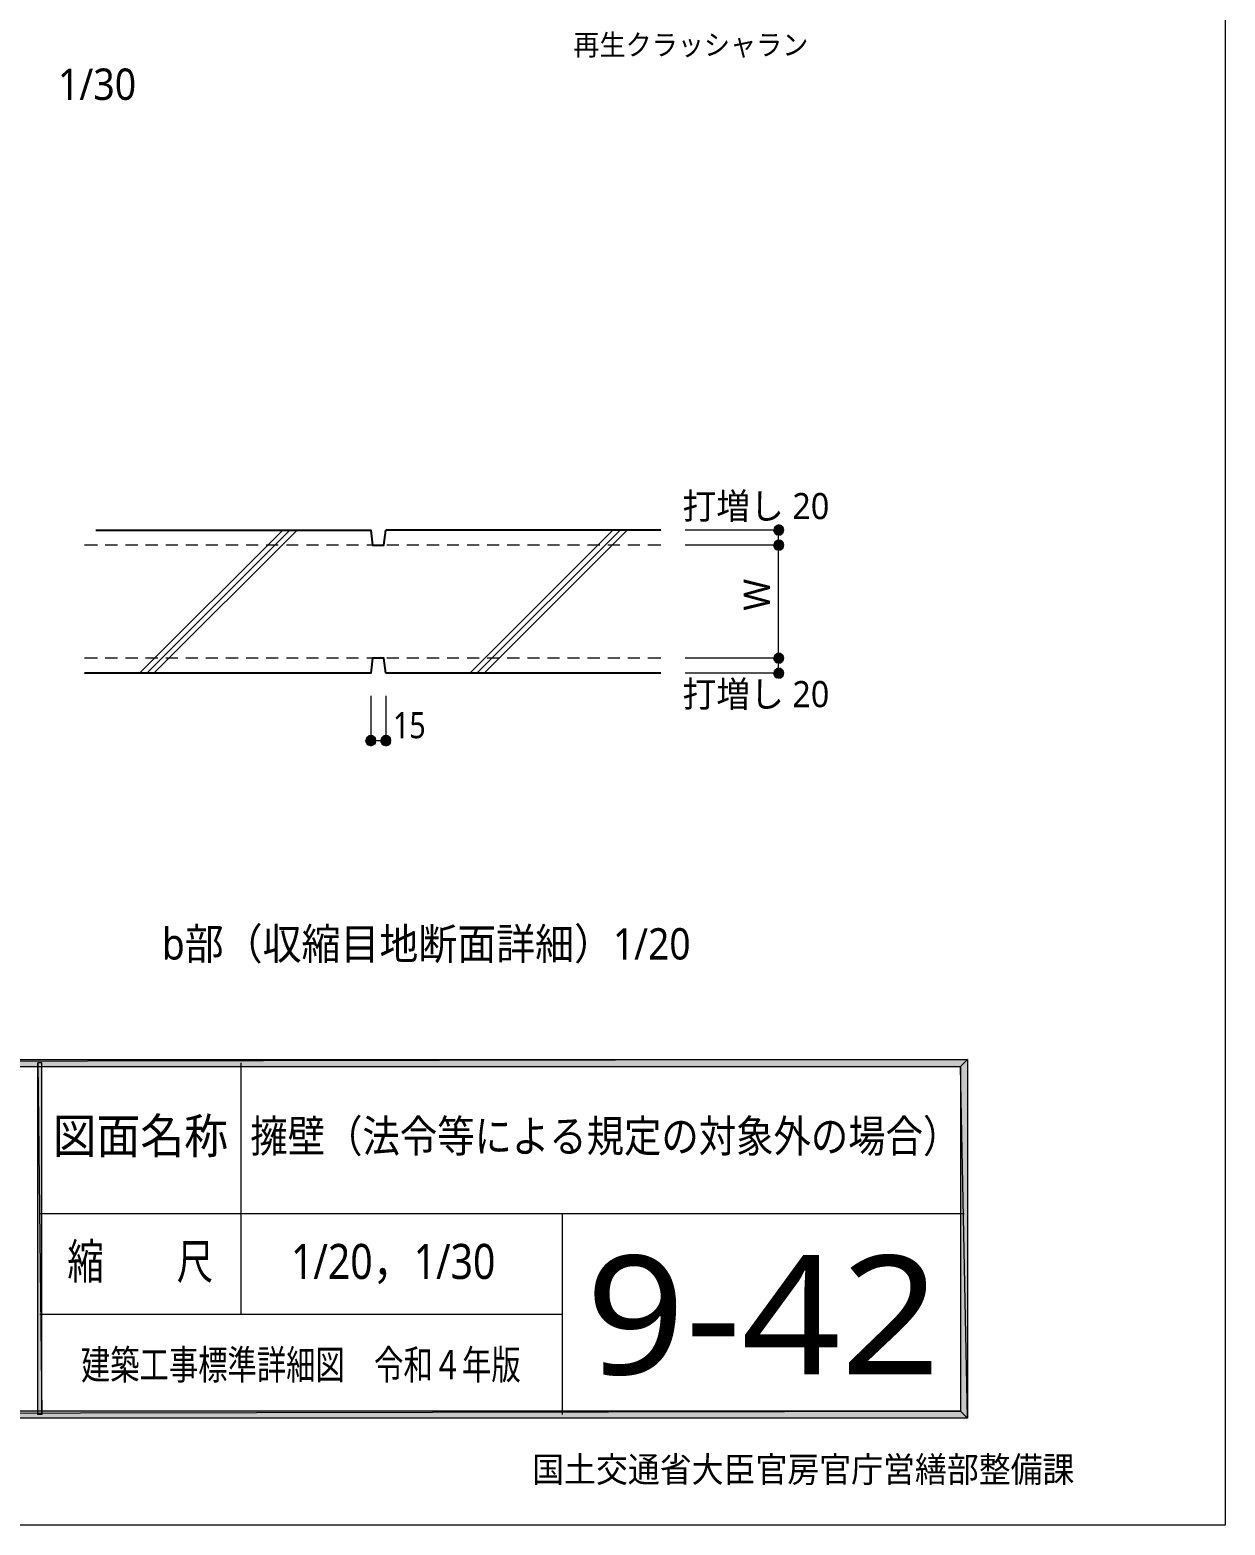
# Model space of a CAD drawing. Header units: millimetres. Extents: x 0 to 420, y 0 to 297.
# Drawn here: x 301.2 to 420.2, y 0 to 148.8 of the extents above; entities that cross this region are included whole.
import ezdxf
from ezdxf.enums import TextEntityAlignment as Align

# ---------------------------------------------------------------- set-up
doc = ezdxf.new("R2010")
doc.units = ezdxf.units.MM
doc.styles.add('kst32b', font='NotoSansJP-Variable.ttf')

msp = doc.modelspace()

# ---------------------------------------------------------------- hatches: boundary and pattern name
h = msp.add_hatch(color=7)
h.paths.add_polyline_path([(375.26, 99.21), (375.22, 99.02), (375.71, 99.02), (375.26, 99.21)])
h.paths.add_polyline_path([(375.22, 99.02), (375.71, 99.02), (375.26, 98.83), (375.22, 99.02)])
h.paths.add_polyline_path([(375.71, 99.02), (375.26, 98.83), (375.37, 98.66), (375.71, 99.02)])
h = msp.add_hatch(color=7)
h.paths.add_polyline_path([(375.71, 99.53), (375.52, 99.48), (375.71, 99.02), (375.71, 99.53)])
h.paths.add_polyline_path([(375.52, 99.48), (375.71, 99.02), (375.37, 99.38), (375.52, 99.48)])
h.paths.add_polyline_path([(375.71, 99.02), (375.37, 99.38), (375.26, 99.21), (375.71, 99.02)])
h = msp.add_hatch(color=7)
h.paths.add_polyline_path([(375.37, 98.66), (375.52, 98.55), (375.71, 99.02), (375.37, 98.66)])
h.paths.add_polyline_path([(375.52, 98.55), (375.71, 99.02), (375.71, 98.51), (375.52, 98.55)])
h.paths.add_polyline_path([(375.71, 99.02), (375.71, 98.51), (375.9, 98.55), (375.71, 99.02)])
for points in [[(375.9, 99.48), (375.71, 99.53), (375.71, 99.02), (375.9, 99.48)], [(375.9, 97.98), (375.71, 98.02), (375.71, 97.51), (375.9, 97.98)], [(375.9, 86.72), (375.71, 86.76), (375.71, 86.28), (375.9, 86.72)], [(375.9, 85.24), (375.71, 85.26), (375.71, 84.77), (375.9, 85.24)], [(335.3, 78.53), (335.11, 78.57), (335.11, 78.06), (335.3, 78.53)], [(336.8, 78.53), (336.61, 78.57), (336.61, 78.06), (336.8, 78.53)]]:
    msp.add_hatch(color=7).paths.add_polyline_path(points)
h = msp.add_hatch(color=7)
h.paths.add_polyline_path([(376.22, 99.02), (376.17, 99.21), (375.71, 99.02), (376.22, 99.02)])
h.paths.add_polyline_path([(376.17, 99.21), (375.71, 99.02), (376.07, 99.38), (376.17, 99.21)])
h.paths.add_polyline_path([(375.71, 99.02), (376.07, 99.38), (375.9, 99.48), (375.71, 99.02)])
h = msp.add_hatch(color=7)
h.paths.add_polyline_path([(375.9, 98.55), (376.07, 98.66), (375.71, 99.02), (375.9, 98.55)])
h.paths.add_polyline_path([(376.07, 98.66), (375.71, 99.02), (376.17, 98.83), (376.07, 98.66)])
h.paths.add_polyline_path([(375.71, 99.02), (376.17, 98.83), (376.22, 99.02), (375.71, 99.02)])
h = msp.add_hatch(color=7)
h.paths.add_polyline_path([(375.26, 97.71), (375.22, 97.51), (375.71, 97.51), (375.26, 97.71)])
h.paths.add_polyline_path([(375.22, 97.51), (375.71, 97.51), (375.26, 97.32), (375.22, 97.51)])
h.paths.add_polyline_path([(375.71, 97.51), (375.26, 97.32), (375.37, 97.16), (375.71, 97.51)])
h = msp.add_hatch(color=7)
h.paths.add_polyline_path([(375.71, 98.02), (375.52, 97.98), (375.71, 97.51), (375.71, 98.02)])
h.paths.add_polyline_path([(375.52, 97.98), (375.71, 97.51), (375.37, 97.87), (375.52, 97.98)])
h.paths.add_polyline_path([(375.71, 97.51), (375.37, 97.87), (375.26, 97.71), (375.71, 97.51)])
h = msp.add_hatch(color=7)
h.paths.add_polyline_path([(375.37, 97.16), (375.52, 97.05), (375.71, 97.51), (375.37, 97.16)])
h.paths.add_polyline_path([(375.52, 97.05), (375.71, 97.51), (375.71, 97.03), (375.52, 97.05)])
h.paths.add_polyline_path([(375.71, 97.51), (375.71, 97.03), (375.9, 97.05), (375.71, 97.51)])
h = msp.add_hatch(color=7)
h.paths.add_polyline_path([(376.22, 97.51), (376.17, 97.71), (375.71, 97.51), (376.22, 97.51)])
h.paths.add_polyline_path([(376.17, 97.71), (375.71, 97.51), (376.07, 97.87), (376.17, 97.71)])
h.paths.add_polyline_path([(375.71, 97.51), (376.07, 97.87), (375.9, 97.98), (375.71, 97.51)])
h = msp.add_hatch(color=7)
h.paths.add_polyline_path([(375.9, 97.05), (376.07, 97.16), (375.71, 97.51), (375.9, 97.05)])
h.paths.add_polyline_path([(376.07, 97.16), (375.71, 97.51), (376.17, 97.32), (376.07, 97.16)])
h.paths.add_polyline_path([(375.71, 97.51), (376.17, 97.32), (376.22, 97.51), (375.71, 97.51)])
h = msp.add_hatch(color=7)
h.paths.add_polyline_path([(375.26, 86.47), (375.22, 86.28), (375.71, 86.28), (375.26, 86.47)])
h.paths.add_polyline_path([(375.22, 86.28), (375.71, 86.28), (375.26, 86.08), (375.22, 86.28)])
h.paths.add_polyline_path([(375.71, 86.28), (375.26, 86.08), (375.37, 85.92), (375.71, 86.28)])
h = msp.add_hatch(color=7)
h.paths.add_polyline_path([(375.71, 86.76), (375.52, 86.72), (375.71, 86.28), (375.71, 86.76)])
h.paths.add_polyline_path([(375.52, 86.72), (375.71, 86.28), (375.37, 86.61), (375.52, 86.72)])
h.paths.add_polyline_path([(375.71, 86.28), (375.37, 86.61), (375.26, 86.47), (375.71, 86.28)])
h = msp.add_hatch(color=7)
h.paths.add_polyline_path([(376.22, 86.28), (376.17, 86.47), (375.71, 86.28), (376.22, 86.28)])
h.paths.add_polyline_path([(376.17, 86.47), (375.71, 86.28), (376.07, 86.61), (376.17, 86.47)])
h.paths.add_polyline_path([(375.71, 86.28), (376.07, 86.61), (375.9, 86.72), (375.71, 86.28)])
h = msp.add_hatch(color=7)
h.paths.add_polyline_path([(375.26, 84.96), (375.22, 84.77), (375.71, 84.77), (375.26, 84.96)])
h.paths.add_polyline_path([(375.22, 84.77), (375.71, 84.77), (375.26, 84.58), (375.22, 84.77)])
h.paths.add_polyline_path([(375.71, 84.77), (375.26, 84.58), (375.37, 84.41), (375.71, 84.77)])
h = msp.add_hatch(color=7)
h.paths.add_polyline_path([(375.71, 85.26), (375.52, 85.24), (375.71, 84.77), (375.71, 85.26)])
h.paths.add_polyline_path([(375.52, 85.24), (375.71, 84.77), (375.37, 85.11), (375.52, 85.24)])
h.paths.add_polyline_path([(375.71, 84.77), (375.37, 85.11), (375.26, 84.96), (375.71, 84.77)])
h = msp.add_hatch(color=7)
h.paths.add_polyline_path([(375.37, 85.92), (375.52, 85.81), (375.71, 86.28), (375.37, 85.92)])
h.paths.add_polyline_path([(375.52, 85.81), (375.71, 86.28), (375.71, 85.77), (375.52, 85.81)])
h.paths.add_polyline_path([(375.71, 86.28), (375.71, 85.77), (375.9, 85.81), (375.71, 86.28)])
h = msp.add_hatch(color=7)
h.paths.add_polyline_path([(375.9, 85.81), (376.07, 85.92), (375.71, 86.28), (375.9, 85.81)])
h.paths.add_polyline_path([(376.07, 85.92), (375.71, 86.28), (376.17, 86.08), (376.07, 85.92)])
h.paths.add_polyline_path([(375.71, 86.28), (376.17, 86.08), (376.22, 86.28), (375.71, 86.28)])
h = msp.add_hatch(color=7)
h.paths.add_polyline_path([(376.22, 84.77), (376.17, 84.96), (375.71, 84.77), (376.22, 84.77)])
h.paths.add_polyline_path([(376.17, 84.96), (375.71, 84.77), (376.07, 85.11), (376.17, 84.96)])
h.paths.add_polyline_path([(375.71, 84.77), (376.07, 85.11), (375.9, 85.24), (375.71, 84.77)])
h = msp.add_hatch(color=7)
h.paths.add_polyline_path([(375.37, 84.41), (375.52, 84.31), (375.71, 84.77), (375.37, 84.41)])
h.paths.add_polyline_path([(375.52, 84.31), (375.71, 84.77), (375.71, 84.26), (375.52, 84.31)])
h.paths.add_polyline_path([(375.71, 84.77), (375.71, 84.26), (375.9, 84.31), (375.71, 84.77)])
h = msp.add_hatch(color=7)
h.paths.add_polyline_path([(375.9, 84.31), (376.07, 84.41), (375.71, 84.77), (375.9, 84.31)])
h.paths.add_polyline_path([(376.07, 84.41), (375.71, 84.77), (376.17, 84.58), (376.07, 84.41)])
h.paths.add_polyline_path([(375.71, 84.77), (376.17, 84.58), (376.22, 84.77), (375.71, 84.77)])
h = msp.add_hatch(color=7)
h.paths.add_polyline_path([(334.64, 78.25), (334.62, 78.06), (335.11, 78.06), (334.64, 78.25)])
h.paths.add_polyline_path([(334.62, 78.06), (335.11, 78.06), (334.64, 77.87), (334.62, 78.06)])
h.paths.add_polyline_path([(335.11, 78.06), (334.64, 77.87), (334.75, 77.7), (335.11, 78.06)])
h = msp.add_hatch(color=7)
h.paths.add_polyline_path([(335.11, 78.57), (334.92, 78.53), (335.11, 78.06), (335.11, 78.57)])
h.paths.add_polyline_path([(334.92, 78.53), (335.11, 78.06), (334.75, 78.42), (334.92, 78.53)])
h.paths.add_polyline_path([(335.11, 78.06), (334.75, 78.42), (334.64, 78.25), (335.11, 78.06)])
h = msp.add_hatch(color=7)
h.paths.add_polyline_path([(334.75, 77.7), (334.92, 77.6), (335.11, 78.06), (334.75, 77.7)])
h.paths.add_polyline_path([(334.92, 77.6), (335.11, 78.06), (335.11, 77.55), (334.92, 77.6)])
h.paths.add_polyline_path([(335.11, 78.06), (335.11, 77.55), (335.3, 77.6), (335.11, 78.06)])
h = msp.add_hatch(color=7)
h.paths.add_polyline_path([(335.62, 78.06), (335.58, 78.25), (335.11, 78.06), (335.62, 78.06)])
h.paths.add_polyline_path([(335.58, 78.25), (335.11, 78.06), (335.47, 78.42), (335.58, 78.25)])
h.paths.add_polyline_path([(335.11, 78.06), (335.47, 78.42), (335.3, 78.53), (335.11, 78.06)])
h = msp.add_hatch(color=7)
h.paths.add_polyline_path([(335.3, 77.6), (335.47, 77.7), (335.11, 78.06), (335.3, 77.6)])
h.paths.add_polyline_path([(335.47, 77.7), (335.11, 78.06), (335.58, 77.87), (335.47, 77.7)])
h.paths.add_polyline_path([(335.11, 78.06), (335.58, 77.87), (335.62, 78.06), (335.11, 78.06)])
h = msp.add_hatch(color=7)
h.paths.add_polyline_path([(336.15, 78.25), (336.11, 78.06), (336.61, 78.06), (336.15, 78.25)])
h.paths.add_polyline_path([(336.11, 78.06), (336.61, 78.06), (336.15, 77.87), (336.11, 78.06)])
h.paths.add_polyline_path([(336.61, 78.06), (336.15, 77.87), (336.25, 77.7), (336.61, 78.06)])
h = msp.add_hatch(color=7)
h.paths.add_polyline_path([(336.61, 78.57), (336.42, 78.53), (336.61, 78.06), (336.61, 78.57)])
h.paths.add_polyline_path([(336.42, 78.53), (336.61, 78.06), (336.25, 78.42), (336.42, 78.53)])
h.paths.add_polyline_path([(336.61, 78.06), (336.25, 78.42), (336.15, 78.25), (336.61, 78.06)])
h = msp.add_hatch(color=7)
h.paths.add_polyline_path([(336.25, 77.7), (336.42, 77.6), (336.61, 78.06), (336.25, 77.7)])
h.paths.add_polyline_path([(336.42, 77.6), (336.61, 78.06), (336.61, 77.55), (336.42, 77.6)])
h.paths.add_polyline_path([(336.61, 78.06), (336.61, 77.55), (336.8, 77.6), (336.61, 78.06)])
h = msp.add_hatch(color=7)
h.paths.add_polyline_path([(337.12, 78.06), (337.08, 78.25), (336.61, 78.06), (337.12, 78.06)])
h.paths.add_polyline_path([(337.08, 78.25), (336.61, 78.06), (336.97, 78.42), (337.08, 78.25)])
h.paths.add_polyline_path([(336.61, 78.06), (336.97, 78.42), (336.8, 78.53), (336.61, 78.06)])
h = msp.add_hatch(color=7)
h.paths.add_polyline_path([(336.8, 77.6), (336.97, 77.7), (336.61, 78.06), (336.8, 77.6)])
h.paths.add_polyline_path([(336.97, 77.7), (336.61, 78.06), (337.08, 77.87), (336.97, 77.7)])
h.paths.add_polyline_path([(336.61, 78.06), (337.08, 77.87), (337.12, 78.06), (336.61, 78.06)])
h = msp.add_hatch(color=7)
h.paths.add_polyline_path([(393.83, 11.35), (394.53, 10.65), (393.83, 45.64), (393.83, 11.35)])
h.paths.add_polyline_path([(394.53, 10.65), (393.83, 45.64), (394.53, 46.33), (394.53, 10.65)])
h.paths.add_polyline_path([(393.83, 45.64), (394.53, 46.33), (26.52, 45.64), (393.83, 45.64)])
h.paths.add_polyline_path([(394.53, 46.33), (26.52, 45.64), (25.82, 46.33), (394.53, 46.33)])
h.paths.add_polyline_path([(26.52, 45.64), (25.82, 46.33), (26.52, 11.35), (26.52, 45.64)])
h.paths.add_polyline_path([(25.82, 46.33), (26.52, 11.35), (25.82, 10.65), (25.82, 46.33)])
h.paths.add_polyline_path([(26.52, 11.35), (25.82, 10.65), (393.83, 11.35), (26.52, 11.35)])
h.paths.add_polyline_path([(25.82, 10.65), (393.83, 11.35), (394.53, 10.65), (25.82, 10.65)])
h = msp.add_hatch(color=7)
h.paths.add_polyline_path([(302.37, 46), (301.96, 46), (302.37, 10.99), (302.37, 46)])
h.paths.add_polyline_path([(301.96, 46), (302.37, 10.99), (301.96, 10.99), (301.96, 46)])

# ---------------------------------------------------------------- linework, layer by layer
at = {"lineweight": 13}
msp.add_lwpolyline([(0.19, 0), (0.19, 296.97), (420.16, 296.97), (420.16, 0)], close=True, dxfattribs=at)
at = {"lineweight": 25}
for points in [[(307.74, 99.02), (335.11, 99.02), (335.3, 97.51), (336.42, 97.51), (336.61, 99.02)], [(363.98, 99.02), (336.61, 99.02)], [(336.61, 84.77), (336.42, 86.28), (335.3, 86.28), (335.11, 84.77), (306.62, 84.77)], [(363.98, 84.77), (336.61, 84.77)]]:
    msp.add_lwpolyline(points, dxfattribs=at)
at = {"lineweight": 13}
for points in [[(312.1, 84.77), (326.37, 99.02)], [(312.82, 84.77), (327.07, 99.02)], [(313.52, 84.77), (327.79, 99.02)], [(344.97, 84.77), (359.22, 99.02)], [(345.67, 84.77), (359.94, 99.02)], [(346.39, 84.77), (360.64, 99.02)], [(375.71, 99.02), (366.42, 99.02)], [(375.71, 84.77), (375.71, 99.02)], [(307.91, 97.51), (306.62, 97.51)], [(309.9, 97.51), (308.69, 97.51)], [(311.91, 97.51), (310.71, 97.51)], [(313.9, 97.51), (312.7, 97.51)], [(315.91, 97.51), (314.71, 97.51)], [(317.9, 97.51), (316.7, 97.51)], [(319.89, 97.51), (318.71, 97.51)], [(321.9, 97.51), (320.7, 97.51)], [(323.89, 97.51), (322.71, 97.51)], [(325.9, 97.51), (324.7, 97.51)], [(327.89, 97.51), (326.71, 97.51)], [(329.9, 97.51), (328.7, 97.51)], [(331.89, 97.51), (330.71, 97.51)], [(333.9, 97.51), (332.7, 97.51)], [(335.89, 97.51), (334.71, 97.51)], [(337.9, 97.51), (336.7, 97.51)], [(339.89, 97.51), (338.71, 97.51)], [(341.91, 97.51), (340.7, 97.51)], [(343.89, 97.51), (342.71, 97.51)], [(345.91, 97.51), (344.7, 97.51)], [(347.9, 97.51), (346.71, 97.51)], [(349.91, 97.51), (348.7, 97.51)], [(351.9, 97.51), (350.71, 97.51)], [(353.91, 97.51), (352.7, 97.51)], [(355.9, 97.51), (354.71, 97.51)], [(357.91, 97.51), (356.7, 97.51)], [(359.9, 97.51), (358.71, 97.51)], [(361.91, 97.51), (360.7, 97.51)], [(363.98, 97.51), (362.69, 97.51)], [(375.71, 97.51), (366.42, 97.51)], [(307.91, 86.28), (306.62, 86.28)], [(309.9, 86.28), (308.69, 86.28)], [(311.91, 86.28), (310.71, 86.28)], [(313.9, 86.28), (312.7, 86.28)], [(315.91, 86.28), (314.71, 86.28)], [(317.9, 86.28), (316.7, 86.28)], [(319.89, 86.28), (318.71, 86.28)], [(321.9, 86.28), (320.7, 86.28)], [(323.89, 86.28), (322.71, 86.28)], [(325.9, 86.28), (324.7, 86.28)], [(327.89, 86.28), (326.71, 86.28)], [(329.9, 86.28), (328.7, 86.28)], [(331.89, 86.28), (330.71, 86.28)], [(333.9, 86.28), (332.7, 86.28)], [(335.89, 86.28), (334.71, 86.28)], [(337.9, 86.28), (336.7, 86.28)], [(339.89, 86.28), (338.71, 86.28)], [(341.91, 86.28), (340.7, 86.28)], [(343.89, 86.28), (342.71, 86.28)], [(345.91, 86.28), (344.7, 86.28)], [(347.9, 86.28), (346.71, 86.28)], [(349.91, 86.28), (348.7, 86.28)], [(351.9, 86.28), (350.71, 86.28)], [(353.91, 86.28), (352.7, 86.28)], [(355.9, 86.28), (354.71, 86.28)], [(357.91, 86.28), (356.7, 86.28)], [(359.9, 86.28), (358.71, 86.28)], [(361.91, 86.28), (360.7, 86.28)], [(363.98, 86.28), (362.69, 86.28)], [(375.71, 86.28), (366.42, 86.28)], [(375.71, 84.77), (366.42, 84.77)], [(335.11, 82.51), (335.11, 78.06)], [(336.61, 82.51), (336.61, 78.06)], [(335.11, 78.06), (336.61, 78.06)], [(322.18, 46), (322.18, 21)], [(302.18, 30.99), (394.17, 30.99)], [(354.16, 30.99), (354.16, 10.99)], [(302.18, 21), (354.16, 21)]]:
    msp.add_lwpolyline(points, dxfattribs=at)
at = {"lineweight": 0}
for points in [[(375.26, 99.21), (375.22, 99.02), (375.71, 99.02)], [(375.22, 99.02), (375.71, 99.02), (375.26, 98.83)], [(375.71, 99.02), (375.37, 99.38), (375.26, 99.21)], [(375.71, 99.02), (375.26, 98.83), (375.37, 98.66)], [(375.52, 99.48), (375.71, 99.02), (375.37, 99.38)], [(375.37, 98.66), (375.52, 98.55), (375.71, 99.02)], [(375.71, 99.53), (375.52, 99.48), (375.71, 99.02)], [(375.52, 98.55), (375.71, 99.02), (375.71, 98.51)], [(375.9, 99.48), (375.71, 99.53), (375.71, 99.02)], [(375.71, 99.02), (376.07, 99.38), (375.9, 99.48)], [(376.17, 99.21), (375.71, 99.02), (376.07, 99.38)], [(376.22, 99.02), (376.17, 99.21), (375.71, 99.02)], [(375.71, 99.02), (375.71, 98.51), (375.9, 98.55)], [(375.9, 98.55), (376.07, 98.66), (375.71, 99.02)], [(376.07, 98.66), (375.71, 99.02), (376.17, 98.83)], [(375.71, 99.02), (376.17, 98.83), (376.22, 99.02)], [(375.26, 97.71), (375.22, 97.51), (375.71, 97.51)], [(375.22, 97.51), (375.71, 97.51), (375.26, 97.32)], [(375.71, 97.51), (375.37, 97.87), (375.26, 97.71)], [(375.71, 97.51), (375.26, 97.32), (375.37, 97.16)], [(375.52, 97.98), (375.71, 97.51), (375.37, 97.87)], [(375.37, 97.16), (375.52, 97.05), (375.71, 97.51)], [(375.71, 98.02), (375.52, 97.98), (375.71, 97.51)], [(375.52, 97.05), (375.71, 97.51), (375.71, 97.03)], [(375.9, 97.98), (375.71, 98.02), (375.71, 97.51)], [(375.71, 97.51), (376.07, 97.87), (375.9, 97.98)], [(376.17, 97.71), (375.71, 97.51), (376.07, 97.87)], [(376.22, 97.51), (376.17, 97.71), (375.71, 97.51)], [(375.71, 97.51), (375.71, 97.03), (375.9, 97.05)], [(375.9, 97.05), (376.07, 97.16), (375.71, 97.51)], [(376.07, 97.16), (375.71, 97.51), (376.17, 97.32)], [(375.71, 97.51), (376.17, 97.32), (376.22, 97.51)], [(375.26, 86.47), (375.22, 86.28), (375.71, 86.28)], [(375.71, 86.28), (375.37, 86.61), (375.26, 86.47)], [(375.52, 86.72), (375.71, 86.28), (375.37, 86.61)], [(375.71, 86.76), (375.52, 86.72), (375.71, 86.28)], [(375.9, 86.72), (375.71, 86.76), (375.71, 86.28)], [(375.71, 86.28), (376.07, 86.61), (375.9, 86.72)], [(376.17, 86.47), (375.71, 86.28), (376.07, 86.61)], [(376.22, 86.28), (376.17, 86.47), (375.71, 86.28)], [(375.22, 86.28), (375.71, 86.28), (375.26, 86.08)], [(375.26, 84.96), (375.22, 84.77), (375.71, 84.77)], [(375.71, 86.28), (375.26, 86.08), (375.37, 85.92)], [(375.71, 84.77), (375.37, 85.11), (375.26, 84.96)], [(375.37, 85.92), (375.52, 85.81), (375.71, 86.28)], [(375.52, 85.24), (375.71, 84.77), (375.37, 85.11)], [(375.52, 85.81), (375.71, 86.28), (375.71, 85.77)], [(375.71, 85.26), (375.52, 85.24), (375.71, 84.77)], [(375.71, 86.28), (375.71, 85.77), (375.9, 85.81)], [(375.9, 85.81), (376.07, 85.92), (375.71, 86.28)], [(376.07, 85.92), (375.71, 86.28), (376.17, 86.08)], [(375.71, 86.28), (376.17, 86.08), (376.22, 86.28)], [(375.9, 85.24), (375.71, 85.26), (375.71, 84.77)], [(375.71, 84.77), (376.07, 85.11), (375.9, 85.24)], [(376.17, 84.96), (375.71, 84.77), (376.07, 85.11)], [(376.22, 84.77), (376.17, 84.96), (375.71, 84.77)], [(375.22, 84.77), (375.71, 84.77), (375.26, 84.58)], [(375.71, 84.77), (375.26, 84.58), (375.37, 84.41)], [(375.37, 84.41), (375.52, 84.31), (375.71, 84.77)], [(375.52, 84.31), (375.71, 84.77), (375.71, 84.26)], [(375.71, 84.77), (375.71, 84.26), (375.9, 84.31)], [(375.9, 84.31), (376.07, 84.41), (375.71, 84.77)], [(376.07, 84.41), (375.71, 84.77), (376.17, 84.58)], [(375.71, 84.77), (376.17, 84.58), (376.22, 84.77)], [(334.64, 78.25), (334.62, 78.06), (335.11, 78.06)], [(334.62, 78.06), (335.11, 78.06), (334.64, 77.87)], [(335.11, 78.06), (334.75, 78.42), (334.64, 78.25)], [(335.11, 78.06), (334.64, 77.87), (334.75, 77.7)], [(334.92, 78.53), (335.11, 78.06), (334.75, 78.42)], [(334.75, 77.7), (334.92, 77.6), (335.11, 78.06)], [(335.11, 78.57), (334.92, 78.53), (335.11, 78.06)], [(334.92, 77.6), (335.11, 78.06), (335.11, 77.55)], [(335.3, 78.53), (335.11, 78.57), (335.11, 78.06)], [(335.11, 78.06), (335.47, 78.42), (335.3, 78.53)], [(335.58, 78.25), (335.11, 78.06), (335.47, 78.42)], [(335.62, 78.06), (335.58, 78.25), (335.11, 78.06)], [(335.11, 78.06), (335.11, 77.55), (335.3, 77.6)], [(335.3, 77.6), (335.47, 77.7), (335.11, 78.06)], [(335.47, 77.7), (335.11, 78.06), (335.58, 77.87)], [(335.11, 78.06), (335.58, 77.87), (335.62, 78.06)], [(336.15, 78.25), (336.11, 78.06), (336.61, 78.06)], [(336.11, 78.06), (336.61, 78.06), (336.15, 77.87)], [(336.61, 78.06), (336.25, 78.42), (336.15, 78.25)], [(336.61, 78.06), (336.15, 77.87), (336.25, 77.7)], [(336.42, 78.53), (336.61, 78.06), (336.25, 78.42)], [(336.25, 77.7), (336.42, 77.6), (336.61, 78.06)], [(336.61, 78.57), (336.42, 78.53), (336.61, 78.06)], [(336.42, 77.6), (336.61, 78.06), (336.61, 77.55)], [(336.8, 78.53), (336.61, 78.57), (336.61, 78.06)], [(336.61, 78.06), (336.97, 78.42), (336.8, 78.53)], [(337.08, 78.25), (336.61, 78.06), (336.97, 78.42)], [(337.12, 78.06), (337.08, 78.25), (336.61, 78.06)], [(336.61, 78.06), (336.61, 77.55), (336.8, 77.6)], [(336.8, 77.6), (336.97, 77.7), (336.61, 78.06)], [(336.97, 77.7), (336.61, 78.06), (337.08, 77.87)], [(336.61, 78.06), (337.08, 77.87), (337.12, 78.06)], [(394.53, 46.33), (26.52, 45.64), (25.82, 46.33)], [(393.83, 45.64), (394.53, 46.33), (26.52, 45.64)], [(394.53, 10.65), (393.83, 45.64), (394.53, 46.33)], [(302.37, 46), (301.96, 46), (302.37, 10.99)], [(301.96, 46), (302.37, 10.99), (301.96, 10.99)], [(393.83, 11.35), (394.53, 10.65), (393.83, 45.64)], [(26.52, 11.35), (25.82, 10.65), (393.83, 11.35)], [(25.82, 10.65), (393.83, 11.35), (394.53, 10.65)]]:
    msp.add_lwpolyline(points, close=True, dxfattribs=at)

# ---------------------------------------------------------------- texts
at = {"style": 'kst32b'}
for s, height, p, p2 in [('再生クラッシャラン', 2.079, (355.28, 146.26), (378.67, 146.26)), ('断面\u30001/30', 3.119, (292.27, 141.82), (311.76, 141.82)), ('打増し 20', 2.599, (366.14, 100.1), (380.76, 100.1)), ('打増し 20', 2.599, (366.14, 81.39), (380.76, 81.39)), ('15', 2.599, (337.33, 78.3), (340.58, 78.3)), ('b部（収縮目地断面詳細）1/20', 3.1187, (314.32, 56.28), (366.95, 56.28)), ('図面名称', 3.491, (303.45, 36.98), (320.9, 36.98)), ('擁壁（法令等による規定の対象外の場合）', 3.1999, (323.13, 37.11), (393.8, 37.11)), ('縮\u3000\u3000尺', 3.491, (304.91, 24.49), (319.43, 24.49)), ('1/20，1/30', 3.491, (327.17, 24.49), (347.52, 24.49)), ('9-42', 11.831, (356.51, 14.99), (391.8, 14.99)), ('建築工事標準詳細図\u3000令和４年版', 2.919, (306.26, 14.5), (350.04, 14.5)), ('国土交通省大臣官房官庁営繕部整備課', 2.54, (351.18, 4.27), (405.16, 4.27))]:
    msp.add_text(s, height=height, dxfattribs=at).set_placement(p, p2, align=Align.FIT)
msp.add_text('W', height=2.6, rotation=90, dxfattribs=at).set_placement((374.84, 91))

doc.saveas('drawing.dxf')
